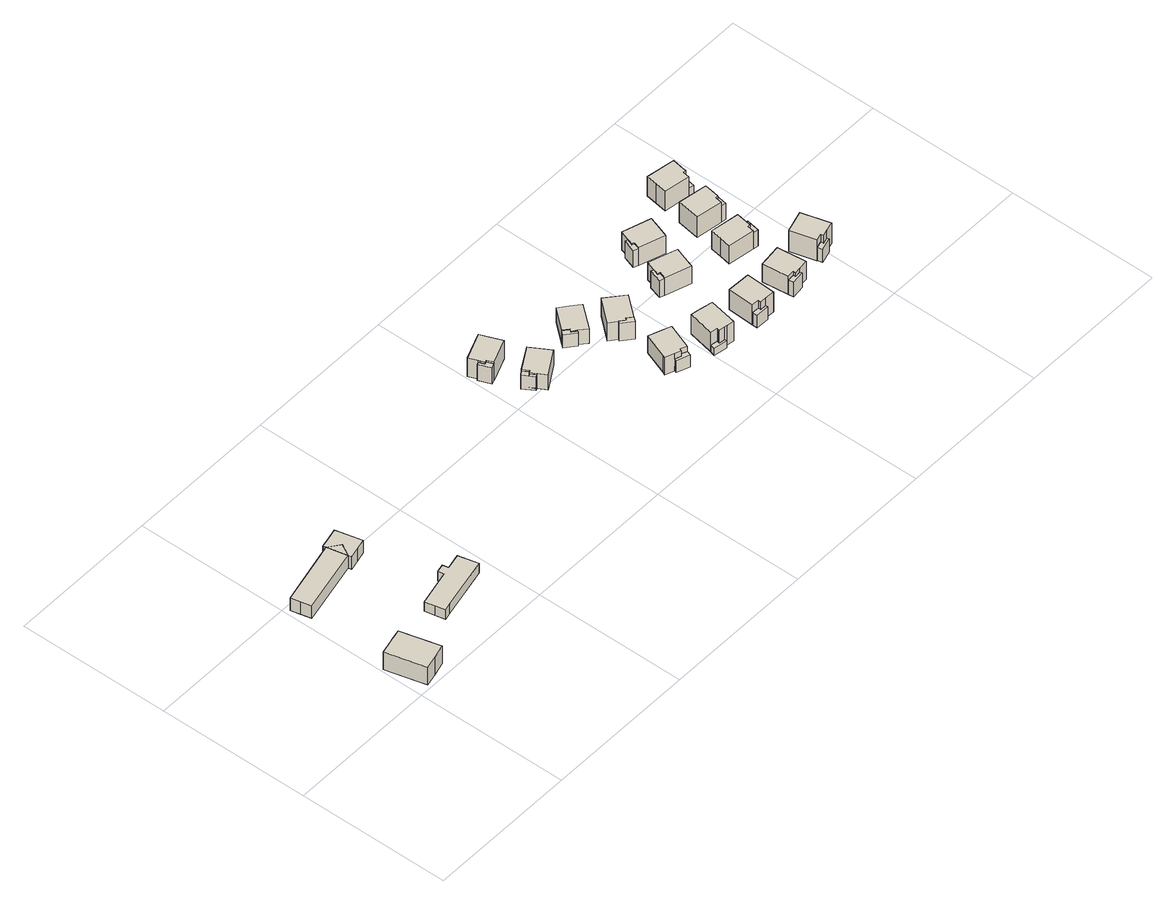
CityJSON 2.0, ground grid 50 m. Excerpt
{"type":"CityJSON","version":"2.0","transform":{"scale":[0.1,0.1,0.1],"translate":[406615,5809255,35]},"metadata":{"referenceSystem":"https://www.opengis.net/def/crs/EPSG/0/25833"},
"CityObjects":{
"building1":{"type":"Building","attributes":{"name":"Revierförsterei Teufelssee","Gemeindeschluessel":"11000009","BezugspunktDach":"2200","function":"31001_2700","measuredHeight":9.27,"storeysAboveGround":2},"address":[{"country":"Germany","locality":"Berlin","thoroughfareNumber":"141","thoroughfareName":"Müggelheimer Damm"}],"geometry":[{"type":"Solid","lod":"1","boundaries":[[[[0,1,2,3,4,5,6,7]],[[8,9,10,11,12,13,14,15]],[[8,15,7,6]],[[9,8,6,5]],[[10,9,5,4]],[[11,10,4,3]],[[12,11,3,2]],[[13,12,2,1]],[[14,13,1,0]],[[15,14,0,7]]]]}]},
"building2":{"type":"Building","attributes":{"Gemeindeschluessel":"11000009","function":"31001_2700"},"address":[{"country":"Germany","locality":"Berlin","thoroughfareNumber":"141 (2)","thoroughfareName":"Müggelheimer Damm"}],"children":["building2-1","building2-2"]},
"building2-1":{"type":"BuildingPart","attributes":{"BezugspunktDach":"2200","measuredHeight":5.17,"storeysAboveGround":1},"parents":["building2"],"geometry":[{"type":"Solid","lod":"1","boundaries":[[[[16,17,18,19,20,21,22]],[[23,24,25,26,27,28,29]],[[23,29,22,21]],[[24,23,21,20]],[[25,24,20,19]],[[26,25,19,18]],[[27,26,18,17]],[[28,27,17,16]],[[29,28,16,22]]]]}]},
"building2-2":{"type":"BuildingPart","attributes":{"BezugspunktDach":"2200","measuredHeight":5.32,"storeysAboveGround":1},"parents":["building2"],"geometry":[{"type":"Solid","lod":"1","boundaries":[[[[30,31,32,33,34,35,36,37,38]],[[39,40,41,42,43,26,24,44,45]],[[39,45,38,37]],[[40,39,37,36]],[[41,40,36,35]],[[42,41,35,34]],[[43,42,34,33]],[[26,43,33,32]],[[24,26,32,31]],[[44,24,31,30]],[[45,44,30,38]]]]}]},
"building3":{"type":"Building","attributes":{"Gemeindeschluessel":"11000009","BezugspunktDach":"2200","function":"31001_2700","measuredHeight":4.21,"storeysAboveGround":1},"address":[{"country":"Germany","locality":"Berlin","thoroughfareNumber":"141 (1)","thoroughfareName":"Müggelheimer Damm"}],"geometry":[{"type":"Solid","lod":"1","boundaries":[[[[46,47,48,49,50,51,52,53,54,55,56]],[[57,58,59,60,61,62,63,64,65,66,67]],[[57,67,56,55]],[[58,57,55,54]],[[59,58,54,53]],[[60,59,53,52]],[[61,60,52,51]],[[62,61,51,50]],[[63,62,50,49]],[[64,63,49,48]],[[65,64,48,47]],[[66,65,47,46]],[[67,66,46,56]]]]}]},
"building4":{"type":"Building","attributes":{"Gemeindeschluessel":"11000009","function":"31001_2070"},"address":[{"country":"Germany","locality":"Berlin","thoroughfareNumber":"143 (35)","thoroughfareName":"Müggelheimer Damm"}],"children":["building4-1","building4-2"]},
"building4-1":{"type":"BuildingPart","attributes":{"BezugspunktDach":"2200","measuredHeight":8.38,"storeysAboveGround":2},"parents":["building4"],"geometry":[{"type":"MultiSurface","lod":"1","boundaries":[[[68,69,70,71,72,73,74,75,76]],[[77,78,79,80,81,82,83,84,85]],[[77,85,76,75]],[[78,77,75,74]],[[79,78,74,73]],[[80,79,73,72]],[[86,87,72,71]],[[81,80,88,89]],[[82,81,71,70],[89,90,91,86]],[[92,91,70,69]],[[83,82,91,90,93]],[[94,92,93,95,96,84,83,69,68]],[[85,84,68,76]],[[89,88,87,86]],[[91,90,89,86]],[[93,90,91,92]],[[96,95,93,92,94]]]}]},
"building4-2":{"type":"BuildingPart","attributes":{"BezugspunktDach":"2200","measuredHeight":6.31,"storeysAboveGround":2},"parents":["building4"],"geometry":[{"type":"MultiSurface","lod":"1","boundaries":[[[97,87,86,91,94,98]],[[95,90,89,88,99,100]],[[95,100,98,94]],[[99,88,87,97]],[[100,99,97,98]],[[93,92,91,90]],[[95,94,92,101,93]],[[89,90,91,86]],[[88,89,86,87,102]]]}]},
"building5":{"type":"Building","attributes":{"Gemeindeschluessel":"11000009","function":"31001_2070"},"address":[{"country":"Germany","locality":"Berlin","thoroughfareNumber":"143 (36)","thoroughfareName":"Müggelheimer Damm"}],"children":["building5-1","building5-2"]},
"building5-1":{"type":"BuildingPart","attributes":{"BezugspunktDach":"2200","measuredHeight":6.9,"storeysAboveGround":2},"parents":["building5"],"geometry":[{"type":"MultiSurface","lod":"1","boundaries":[[[103,104,105,106,107,108,109,110,111]],[[112,113,114,115,116,117,118,119,120]],[[112,120,111,110]],[[113,112,110,109]],[[114,113,109,108]],[[115,114,108,107]],[[121,116,115,107,106]],[[122,121,116,106,105]],[[118,123,122,117,105,104]],[[124,123,125,104,103]],[[120,126,124,103,111]],[[117,118,116,117,122]],[[127,119,118,125,123,124]],[[119,124,126,120]]]}]},
"building5-2":{"type":"BuildingPart","attributes":{"BezugspunktDach":"2200","measuredHeight":5.4,"storeysAboveGround":2},"parents":["building5"],"geometry":[{"type":"MultiSurface","lod":"1","boundaries":[[[128,121,123,124,126,129]],[[120,119,118,116,130,131]],[[120,131,129,126]],[[118,119,124,119,118,123]],[[118,123,118,117,116]],[[130,116,121,128]],[[131,130,128,129]],[[119,120,126,124]],[[116,117,122,121]],[[122,117,118,123]]]}]},
"building6":{"type":"Building","attributes":{"Gemeindeschluessel":"11000009","function":"31001_2070"},"address":[{"country":"Germany","locality":"Berlin","thoroughfareNumber":"143 (37)","thoroughfareName":"Müggelheimer Damm"}],"children":["building6-1","building6-2"]},
"building6-1":{"type":"BuildingPart","attributes":{"BezugspunktDach":"2200","measuredHeight":6.47,"storeysAboveGround":2},"parents":["building6"],"geometry":[{"type":"MultiSurface","lod":"1","boundaries":[[[132,133,134,135,136,137,138,139,140]],[[141,142,143,144,145,146,147,148,149]],[[141,149,140,139]],[[142,141,139,138]],[[143,142,138,137]],[[144,143,137,136]],[[145,144,136,135]],[[150,151,152,135,134]],[[146,145,153,154]],[[147,146,134,133],[155,156,150,154]],[[157,156,133,132]],[[148,147,155,158,159]],[[149,148,158,160,161,157,132,140]],[[154,153,152,151,150]],[[150,156,155,154]],[[159,158,155,156,157]],[[157,161,160,158]]]}]},
"building6-2":{"type":"BuildingPart","attributes":{"BezugspunktDach":"2200","measuredHeight":5.1,"storeysAboveGround":2},"parents":["building6"],"geometry":[{"type":"MultiSurface","lod":"1","boundaries":[[[162,151,156,157,161,163]],[[160,158,155,153,164,165]],[[160,165,163,161]],[[164,153,151,162]],[[165,164,162,163]],[[158,160,161,157,166]],[[155,158,157,156]],[[153,154,150,151]],[[155,156,150,154]]]}]},
"building7":{"type":"Building","attributes":{"Gemeindeschluessel":"11000009","function":"31001_2070"},"address":[{"country":"Germany","locality":"Berlin","thoroughfareNumber":"143 (7)","thoroughfareName":"Müggelheimer Damm"}],"children":["building7-1","building7-2"]},
"building7-1":{"type":"BuildingPart","attributes":{"BezugspunktDach":"2200","measuredHeight":8.79,"storeysAboveGround":2},"parents":["building7"],"geometry":[{"type":"MultiSurface","lod":"1","boundaries":[[[167,168,169,170,171,172,173,174,175]],[[176,177,178,179,180,181,182,183,184]],[[176,184,175,174]],[[177,176,174,173]],[[178,177,173,172]],[[179,178,172,171]],[[180,179,171,170]],[[185,186,187,188,185,181,180,170,169]],[[189,186,169,168]],[[182,181,186,185,190]],[[191,189,168,167]],[[183,182,192,190,193,194]],[[184,183,167,175]],[[188,187,186,185]],[[190,185,186,189]],[[194,193,190,192,189,191]]]}]},
"building7-2":{"type":"BuildingPart","attributes":{"BezugspunktDach":"2200","measuredHeight":4.62,"storeysAboveGround":2},"parents":["building7"],"geometry":[{"type":"MultiSurface","lod":"1","boundaries":[[[195,187,186,189,191,196]],[[193,190,185,188,197,198]],[[193,198,196,191]],[[197,188,187,195]],[[198,197,195,196]],[[190,193,191,189,199]],[[185,190,200,189,186]],[[185,186,187,188]]]}]},
"building8":{"type":"Building","attributes":{"Gemeindeschluessel":"11000009","function":"31001_2070"},"address":[{"country":"Germany","locality":"Berlin","thoroughfareNumber":"143 (8)","thoroughfareName":"Müggelheimer Damm"}],"children":["building8-1","building8-2"]},
"building8-1":{"type":"BuildingPart","attributes":{"BezugspunktDach":"2200","measuredHeight":9.02,"storeysAboveGround":2},"parents":["building8"],"geometry":[{"type":"MultiSurface","lod":"1","boundaries":[[[201,202,203,204,205,206,207,208,209]],[[210,211,212,213,214,215,216,217,218]],[[210,218,209,208]],[[211,210,208,207]],[[212,211,207,206]],[[213,212,206,205]],[[214,213,205,219,220,204]],[[215,214,220,221,203]],[[216,215,203,221,222]],[[217,216,202,222,223,201]],[[218,217,201,209]],[[204,220,219,205]],[[204,203,221,220]],[[222,221,203,202]],[[201,223,222,202]]]}]},
"building8-2":{"type":"BuildingPart","attributes":{"BezugspunktDach":"2200","measuredHeight":6.8,"storeysAboveGround":2},"parents":["building8"],"geometry":[{"type":"MultiSurface","lod":"1","boundaries":[[[224,225,226,227,228,229]],[[223,221,220,219,230,231]],[[223,231,229,228]],[[221,203,202,201,228,227]],[[220,204,203,232,227,226]],[[205,204,233,226,225]],[[230,219,225,224]],[[231,230,224,229]],[[222,202,203,221]],[[222,223,201,202]],[[221,232,203,204,220]],[[219,220,233,204,205]]]}]},
"building9":{"type":"Building","attributes":{"Gemeindeschluessel":"11000009","function":"31001_2070"},"address":[{"country":"Germany","locality":"Berlin","thoroughfareNumber":"143 (6)","thoroughfareName":"Müggelheimer Damm"}],"children":["building9-1","building9-2"]},
"building9-1":{"type":"BuildingPart","attributes":{"BezugspunktDach":"2200","measuredHeight":8.25,"storeysAboveGround":2},"parents":["building9"],"geometry":[{"type":"MultiSurface","lod":"1","boundaries":[[[234,235,236,237,238,239,240,241,242,243,244]],[[245,246,247,248,249,250,251,252,253,254,255]],[[245,255,244,243]],[[246,245,243,242]],[[247,246,242,241]],[[248,247,241,240]],[[249,248,240,239]],[[250,249,239,238]],[[251,250,238,237]],[[256,257,251,237,236]],[[258,256,252,236,235]],[[259,258,253,235,234]],[[255,260,259,234,244]],[[252,251,257,256]],[[253,252,256,258]],[[254,253,258,259]],[[254,259,260,255]]]}]},
"building9-2":{"type":"BuildingPart","attributes":{"BezugspunktDach":"2200","measuredHeight":2.72,"storeysAboveGround":2},"parents":["building9"],"geometry":[{"type":"MultiSurface","lod":"1","boundaries":[[[261,257,256,259,260,262]],[[255,254,252,251,263,264]],[[255,264,262,260]],[[254,255,260,255,254,259]],[[252,254,259,254,253,252,256]],[[252,256,252,251]],[[263,251,257,261]],[[264,263,261,262]],[[256,252,253,258]],[[258,253,254,259]],[[251,252,256,257]]]}]},
"building10":{"type":"Building","attributes":{"Gemeindeschluessel":"11000009","function":"31001_2070"},"address":[{"country":"Germany","locality":"Berlin","thoroughfareNumber":"143 (5)","thoroughfareName":"Müggelheimer Damm"}],"children":["building10-1","building10-2"]},
"building10-1":{"type":"BuildingPart","attributes":{"BezugspunktDach":"2200","measuredHeight":7.75,"storeysAboveGround":2},"parents":["building10"],"geometry":[{"type":"MultiSurface","lod":"1","boundaries":[[[265,266,267,268,269,270,271]],[[272,273,274,275,276,277,278]],[[272,278,271,270]],[[273,272,270,269]],[[274,273,269,268]],[[275,274,268,267]],[[279,280,267,266]],[[276,275,281,275,276,279]],[[277,276,277,282,279,266,265]],[[283,282,277,278,277,265,271]],[[276,275,281,280,279]],[[279,282,277,276]],[[278,277,282,283]]]}]},
"building10-2":{"type":"BuildingPart","attributes":{"BezugspunktDach":"2200","measuredHeight":4.87,"storeysAboveGround":2},"parents":["building10"],"geometry":[{"type":"MultiSurface","lod":"1","boundaries":[[[284,280,279,282,283,285]],[[278,277,276,275,286,287]],[[278,287,285,283]],[[286,275,280,284]],[[287,286,284,285]],[[277,278,283,282]],[[288,276,277,282,279]],[[275,276,279,280]]]}]},
"building11":{"type":"Building","attributes":{"Gemeindeschluessel":"11000009","function":"31001_2070"},"address":[{"country":"Germany","locality":"Berlin","thoroughfareNumber":"143 (9)","thoroughfareName":"Müggelheimer Damm"}],"children":["building11-1","building11-2"]},
"building11-1":{"type":"BuildingPart","attributes":{"BezugspunktDach":"2200","measuredHeight":8.06,"storeysAboveGround":2},"parents":["building11"],"geometry":[{"type":"MultiSurface","lod":"1","boundaries":[[[289,290,291,292,293,294,295,296,297]],[[298,299,300,301,302,303,304,305,306]],[[307,308,297,296]],[[299,298,296,295],[299,309,307,298]],[[300,299,295,294]],[[301,300,294,293]],[[302,301,293,292]],[[303,302,292,291]],[[304,303,291,290]],[[310,311,304,305,304,290,289]],[[306,305,289,297],[305,306,308,310]],[[298,306,308,307]],[[307,309,299,298]],[[305,304,311,310]],[[308,306,305,310]]]}]},
"building11-2":{"type":"BuildingPart","attributes":{"BezugspunktDach":"2200","measuredHeight":6.56,"storeysAboveGround":2},"parents":["building11"],"geometry":[{"type":"MultiSurface","lod":"1","boundaries":[[[311,310,308,309,312,313]],[[314,299,306,305,304,315]],[[314,315,313,312]],[[299,314,312,309]],[[315,304,311,313]],[[306,298,307,308]],[[299,316,309,307,298]],[[317,305,306,308,310]],[[305,310,311,304]]]}]},
"building12":{"type":"Building","attributes":{"Gemeindeschluessel":"11000009","function":"31001_2070"},"address":[{"country":"Germany","locality":"Berlin","thoroughfareNumber":"143 (12)","thoroughfareName":"Müggelheimer Damm"}],"children":["building12-1","building12-2"]},
"building12-1":{"type":"BuildingPart","attributes":{"BezugspunktDach":"2200","measuredHeight":8.22,"storeysAboveGround":2},"parents":["building12"],"geometry":[{"type":"MultiSurface","lod":"1","boundaries":[[[318,319,320,321,322,323,324,325,326]],[[327,328,329,330,331,332,333,334,335]],[[336,337,326,325]],[[335,338,335,327]],[[328,327,328,339,336,325,324]],[[329,328,324,323]],[[330,329,323,322]],[[331,330,322,321]],[[332,331,321,320]],[[333,332,320,319]],[[340,341,333,334,333,319,318]],[[335,334,342,334,335,337,340,318,326]],[[327,335,338,337,336]],[[336,339,328,327]],[[334,333,341,340]],[[340,337,335,334,342]]]}]},
"building12-2":{"type":"BuildingPart","attributes":{"BezugspunktDach":"2200","measuredHeight":6.53,"storeysAboveGround":2},"parents":["building12"],"geometry":[{"type":"MultiSurface","lod":"1","boundaries":[[[341,340,337,339,343,344]],[[345,328,335,334,333,346]],[[345,346,344,343]],[[328,345,343,339]],[[346,333,341,344]],[[327,336,337,335]],[[328,347,339,336,327]],[[348,334,335,349,337,340]],[[333,334,340,341]]]}]},
"building13":{"type":"Building","attributes":{"Gemeindeschluessel":"11000009","function":"31001_2070"},"address":[{"country":"Germany","locality":"Berlin","thoroughfareNumber":"143 (4)","thoroughfareName":"Müggelheimer Damm"}],"children":["building13-1","building13-2"]},
"building13-1":{"type":"BuildingPart","attributes":{"BezugspunktDach":"2200","measuredHeight":9.2,"storeysAboveGround":2},"parents":["building13"],"geometry":[{"type":"MultiSurface","lod":"1","boundaries":[[[350,351,352,353,354,355,356,357]],[[358,359,360,361,362,363,364,365]],[[358,365,357,356]],[[359,358,356,355]],[[360,359,355,354]],[[361,360,354,353]],[[366,367,353,352]],[[368,366,352,351]],[[369,368,351,350]],[[363,370,363,364]],[[365,364,350,357]],[[362,361,367,366]],[[363,362,366,368]],[[364,363,370,368,369]]]}]},
"building13-2":{"type":"BuildingPart","attributes":{"BezugspunktDach":"2200","measuredHeight":5.55,"storeysAboveGround":2},"parents":["building13"],"geometry":[{"type":"MultiSurface","lod":"1","boundaries":[[[371,372,367,366,368,369]],[[363,362,361,373,374,364]],[[373,361,367,372]],[[374,373,372,371]],[[364,374,371,369]],[[363,364,369,368]],[[363,375,368,366,362]],[[362,376,366,367,361]]]}]},
"building14":{"type":"Building","attributes":{"Gemeindeschluessel":"11000009","function":"31001_2070"},"address":[{"country":"Germany","locality":"Berlin","thoroughfareNumber":"143 (10)","thoroughfareName":"Müggelheimer Damm"}],"children":["building14-1","building14-2"]},
"building14-1":{"type":"BuildingPart","attributes":{"BezugspunktDach":"2200","measuredHeight":8.31,"storeysAboveGround":2},"parents":["building14"],"geometry":[{"type":"MultiSurface","lod":"1","boundaries":[[[377,378,379,380,381,382,383,384,385]],[[386,387,388,389,390,391,392,393,394]],[[386,394,385,384]],[[387,386,384,383]],[[388,387,383,382]],[[389,388,382,381]],[[395,396,381,380]],[[397,395,390,391,390,380,379]],[[398,399,397,391,392,391,379,378]],[[400,399,378,377]],[[392,401,392,393]],[[394,393,377,385]],[[390,389,396,395]],[[391,390,395,397]],[[392,391,397,399,398]],[[393,392,401,399,400]]]}]},
"building14-2":{"type":"BuildingPart","attributes":{"BezugspunktDach":"2200","measuredHeight":6.34,"storeysAboveGround":2},"parents":["building14"],"geometry":[{"type":"MultiSurface","lod":"1","boundaries":[[[402,403,396,397,399,400]],[[392,391,389,404,405,393]],[[404,389,396,403]],[[405,404,403,402]],[[393,405,402,400]],[[392,393,400,399]],[[391,392,399,397,406]],[[390,395,396,389]],[[391,397,395,390]]]}]},
"building15":{"type":"Building","attributes":{"Gemeindeschluessel":"11000009","function":"31001_2070"},"address":[{"country":"Germany","locality":"Berlin","thoroughfareNumber":"143 (11)","thoroughfareName":"Müggelheimer Damm"}],"children":["building15-1","building15-2"]},
"building15-1":{"type":"BuildingPart","attributes":{"BezugspunktDach":"2200","measuredHeight":10.03,"storeysAboveGround":2},"parents":["building15"],"geometry":[{"type":"MultiSurface","lod":"1","boundaries":[[[407,408,409,410,411,412,413]],[[414,415,416,417,418,419,420]],[[414,420,413,412]],[[415,414,412,411]],[[416,415,411,410]],[[417,416,421,422,423,424,425,410,409]],[[426,424,409,408]],[[418,417,423,427]],[[428,426,408,407]],[[419,418,426,427,429,430]],[[420,419,407,413]],[[425,424,423,422,421]],[[427,423,424,426]],[[430,429,427,426,428]]]}]},
"building15-2":{"type":"BuildingPart","attributes":{"BezugspunktDach":"2200","measuredHeight":6.45,"storeysAboveGround":2},"parents":["building15"],"geometry":[{"type":"MultiSurface","lod":"1","boundaries":[[[431,432,425,424,426,428]],[[427,423,422,433,434,429]],[[433,422,425,432]],[[434,433,432,431]],[[429,434,431,428]],[[429,428,426,427]],[[427,426,424,423]],[[423,435,424,425,422]]]}]},
"building16":{"type":"Building","attributes":{"Gemeindeschluessel":"11000009","function":"31001_2070"},"address":[{"country":"Germany","locality":"Berlin","thoroughfareNumber":"143 (3)","thoroughfareName":"Müggelheimer Damm"}],"children":["building16-1","building16-2"]},
"building16-1":{"type":"BuildingPart","attributes":{"BezugspunktDach":"2200","measuredHeight":8.07,"storeysAboveGround":2},"parents":["building16"],"geometry":[{"type":"MultiSurface","lod":"1","boundaries":[[[436,437,438,439,440,441,442]],[[443,444,445,446,447,448,449]],[[443,449,442,441]],[[444,443,441,440]],[[445,444,440,439]],[[450,451,452,453,454,446,445,439,438]],[[455,451,438,437]],[[447,446,454,456]],[[448,447,437,436],[456,457,458,455]],[[449,448,436,442]],[[454,453,452,451,450]],[[456,454,451,455]],[[458,457,456,455]]]}]},
"building16-2":{"type":"BuildingPart","attributes":{"BezugspunktDach":"2200","measuredHeight":5.14,"storeysAboveGround":2},"parents":["building16"],"geometry":[{"type":"MultiSurface","lod":"1","boundaries":[[[459,460,452,451,455,458]],[[456,454,453,461,462,457]],[[461,453,452,460]],[[462,461,460,459]],[[457,462,459,458]],[[463,456,457,464,458,455]],[[454,456,455,451]],[[465,453,454,451,452]]]}]},
"building17":{"type":"Building","attributes":{"Gemeindeschluessel":"11000009","function":"31001_2070"},"address":[{"country":"Germany","locality":"Berlin","thoroughfareNumber":"143 (14)","thoroughfareName":"Müggelheimer Damm"}],"children":["building17-1","building17-2"]},
"building17-1":{"type":"BuildingPart","attributes":{"BezugspunktDach":"2200","measuredHeight":8.72,"storeysAboveGround":2},"parents":["building17"],"geometry":[{"type":"MultiSurface","lod":"1","boundaries":[[[466,467,468,469,470,471,472,473,474]],[[475,476,477,478,479,480,481,482,483]],[[475,483,474,473]],[[476,475,473,472]],[[477,476,472,471]],[[478,477,471,470]],[[484,485,486,470,469]],[[480,479,469,468],[480,487,484,479]],[[481,480,468,467],[480,481,488,487]],[[482,481,482,489,488,467,466]],[[483,482,466,474]],[[479,478,486,485,484]],[[484,487,480,479]],[[488,481,480,487]],[[488,489,482,481]]]}]},
"building17-2":{"type":"BuildingPart","attributes":{"BezugspunktDach":"2200","measuredHeight":3,"storeysAboveGround":2},"parents":["building17"],"geometry":[{"type":"MultiSurface","lod":"1","boundaries":[[[490,491,485,487,488,489]],[[481,480,478,492,493,482]],[[492,478,485,491]],[[493,492,491,490]],[[482,493,490,489]],[[481,482,489,488]],[[480,481,488,487]],[[478,479,484,485]],[[480,487,484,479]]]}]}
},
"vertices":[
[36,7,82],[79,18,82],[123,30,82],[89,159,82],[70,154,82],[54,151,82],[46,149,82],[2,138,82],[46,149,13],[54,151,13],[70,154,13],[89,159,13],[123,30,13],[79,18,13],[36,7,13],[2,138,13],
[20,448,57],[28,415,57],[238,463,57],[259,503,57],[223,530,57],[166,516,57],[12,480,57],[166,516,9],[223,530,9],[259,503,9],[238,463,9],[28,415,9],[20,448,9],[12,480,9],
[224,530,58],[223,530,58],[238,463,58],[240,452,58],[274,460,58],[308,469,58],[287,554,58],[254,546,58],[221,539,58],[254,546,9],[287,554,9],[308,469,9],[274,460,9],[240,452,9],[224,530,9],[221,539,9],
[252,164,48],[259,132,48],[283,138,48],[453,177,48],[445,209,48],[437,241,48],[387,230,48],[383,249,48],[356,243,48],[361,224,48],[245,197,48],[361,224,11],[356,243,11],[383,249,11],[387,230,11],[437,241,11],[445,209,11],[453,177,11],[283,138,11],[259,132,11],[252,164,11],[245,197,11],
[1019,658,76],[1021,653,76],[1026,640,76],[1034,643,76],[1043,621,76],[1123,654,76],[1109,688,76],[1095,723,76],[1007,687,76],[1095,723,4],[1109,688,4],[1123,654,4],[1043,621,4],[1034,643,4],[1026,640,4],[1021,653,4],[1019,658,4],[1007,687,4],[1034,643,70],[1043,621,70],[1043,621,7],[1034,643,7],[1026,640,7],[1026,640,70],[1021,653,70],[1021,653,7],[1019,658,70],[1019,658,7],[1019,658,12],
[1027,615,70],[1011,655,70],[1027,615,7],[1011,655,7],[1021,653,56],[1043,621,28],
[1089,533,66],[1082,529,66],[1089,516,66],[1093,511,66],[1109,484,66],[1190,533,66],[1171,565,66],[1151,597,66],[1077,553,66],[1151,597,7],[1171,565,7],[1190,533,7],[1109,484,7],[1093,511,7],[1089,516,7],[1082,529,7],[1089,533,7],[1077,553,7],[1093,511,61],[1089,516,61],[1082,529,61],[1089,533,61],[1082,529,34],[1077,553,61],[1089,533,25],
[1085,507,61],[1063,544,61],[1085,507,7],[1063,544,7],
[1282,552,64],[1276,545,64],[1287,536,64],[1292,533,64],[1316,513,64],[1376,586,64],[1348,610,64],[1319,633,64],[1264,567,64],[1319,633,7],[1348,610,7],[1376,586,7],[1316,513,7],[1292,533,7],[1287,536,7],[1276,545,7],[1282,552,7],[1264,567,7],[1287,536,62],[1292,533,62],[1292,533,22],[1292,533,11],[1287,536,11],[1276,545,11],[1276,545,62],[1282,552,62],[1282,552,11],[1282,552,32],[1264,567,11],[1264,567,62],
[1286,526,62],[1253,554,62],[1286,526,11],[1253,554,11],[1282,552,23],
[1387,267,74],[1407,260,74],[1410,268,74],[1431,259,74],[1461,341,74],[1426,354,74],[1391,367,74],[1362,287,74],[1358,278,74],[1362,287,7],[1391,367,7],[1426,354,7],[1461,341,7],[1431,259,7],[1410,268,7],[1407,260,7],[1387,267,7],[1358,278,7],[1410,268,8],[1410,268,54],[1431,259,54],[1431,259,8],[1407,260,54],[1407,260,8],[1387,267,54],[1407,260,39],[1387,267,8],[1387,267,24],
[1425,244,54],[1384,259,54],[1425,244,8],[1384,259,8],[1407,260,49],[1407,260,14],
[1379,461,78],[1384,457,78],[1395,448,78],[1400,454,78],[1418,439,78],[1473,506,78],[1444,530,78],[1416,554,78],[1355,481,78],[1416,554,7],[1444,530,7],[1473,506,7],[1418,439,7],[1400,454,7],[1395,448,7],[1384,457,7],[1379,461,7],[1355,481,7],[1418,439,10],[1400,454,10],[1395,448,10],[1384,457,10],[1379,461,10],
[1407,426,79],[1418,439,79],[1400,454,79],[1395,448,79],[1379,461,79],[1374,454,79],[1407,426,10],[1374,454,10],[1395,448,52],[1400,454,61],
[1528,234,84],[1526,228,84],[1526,225,84],[1546,222,84],[1554,220,84],[1577,216,84],[1595,309,84],[1573,313,84],[1545,319,84],[1522,323,84],[1505,238,84],[1522,323,8],[1545,319,8],[1573,313,8],[1595,309,8],[1577,216,8],[1554,220,8],[1546,222,8],[1526,225,8],[1526,228,8],[1528,234,8],[1505,238,8],[1526,225,35],[1546,222,35],[1526,228,35],[1528,234,35],[1505,238,35],
[1545,214,35],[1501,222,35],[1545,214,8],[1501,222,8],
[1678,214,89],[1678,205,89],[1698,205,89],[1729,203,89],[1733,298,89],[1658,301,89],[1654,215,89],[1658,301,11],[1733,298,11],[1729,203,11],[1698,205,11],[1678,205,11],[1678,214,11],[1654,215,11],[1678,205,60],[1698,205,60],[1698,205,33],[1678,214,60],[1654,215,60],
[1697,196,60],[1654,198,60],[1697,196,11],[1654,198,11],[1678,205,29],
[1593,494,78],[1586,471,78],[1668,444,78],[1680,480,78],[1692,515,78],[1601,545,78],[1592,515,78],[1590,509,78],[1585,496,78],[1590,509,10],[1592,515,10],[1601,545,10],[1692,515,10],[1680,480,10],[1668,444,10],[1586,471,10],[1593,494,10],[1585,496,10],[1590,509,76],[1585,496,76],[1592,515,76],[1593,494,76],[1586,471,76],
[1583,518,76],[1570,476,76],[1583,518,10],[1570,476,10],[1592,515,44],[1593,494,50],
[1635,622,79],[1628,599,79],[1710,573,79],[1722,608,79],[1734,644,79],[1643,673,79],[1634,644,79],[1632,638,79],[1627,624,79],[1632,638,9],[1634,644,9],[1643,673,9],[1734,644,9],[1722,608,9],[1710,573,9],[1628,599,9],[1635,622,9],[1627,624,9],[1632,638,75],[1627,624,75],[1627,624,42],[1634,644,75],[1635,622,75],[1628,599,75],[1635,622,25],
[1625,646,75],[1612,605,75],[1625,646,9],[1612,605,9],[1634,644,33],[1635,622,33],[1627,624,41],
[1806,215,81],[1829,217,81],[1830,209,81],[1850,211,81],[1881,215,81],[1880,224,81],[1870,309,81],[1796,300,81],[1870,309,11],[1880,224,11],[1881,215,11],[1850,211,11],[1830,209,11],[1829,217,11],[1806,215,11],[1796,300,11],[1830,209,67],[1850,211,67],[1829,217,67],[1806,215,67],[1829,217,31],
[1808,198,67],[1851,203,67],[1851,203,11],[1808,198,11],[1829,217,39],[1830,209,39],
[1877,400,80],[1881,423,80],[1889,422,80],[1891,436,80],[1892,442,80],[1897,473,80],[1804,488,80],[1798,451,80],[1792,414,80],[1798,451,9],[1804,488,9],[1897,473,9],[1892,442,9],[1891,436,9],[1889,422,9],[1881,423,9],[1877,400,9],[1792,414,9],[1891,436,73],[1892,442,73],[1889,422,73],[1881,423,30],[1881,423,73],[1877,400,73],[1881,423,58],
[1894,398,73],[1901,441,73],[1901,441,9],[1894,398,9],[1889,422,33],
[1899,533,87],[1902,556,87],[1911,556,87],[1914,575,87],[1919,606,87],[1825,621,87],[1813,547,87],[1825,621,7],[1919,606,7],[1914,575,7],[1911,556,7],[1902,556,7],[1899,533,7],[1813,547,7],[1914,575,58],[1914,575,8],[1911,556,8],[1911,556,72],[1914,575,72],[1902,556,72],[1902,556,8],[1899,533,72],[1899,533,8],[1899,533,9],
[1915,531,72],[1922,574,72],[1922,574,8],[1915,531,8],[1911,556,40],
[1955,238,91],[1978,245,91],[1980,236,91],[2000,242,91],[2030,250,91],[2004,342,91],[1932,321,91],[2004,342,10],[2030,250,10],[2000,242,10],[1980,236,10],[1978,245,10],[1955,238,10],[1932,321,10],[1980,236,54],[1980,236,62],[2000,242,62],[2000,242,11],[1980,236,11],[1978,245,62],[1978,245,11],[1955,238,11],[1955,238,62],
[1960,222,62],[2002,234,62],[2002,234,11],[1960,222,11],[1978,245,16],[1955,238,34],[2000,242,23],
[1920,667,81],[1923,690,81],[1932,689,81],[1934,702,81],[1935,709,81],[1940,739,81],[1847,754,81],[1841,717,81],[1835,680,81],[1841,717,6],[1847,754,6],[1940,739,6],[1935,709,6],[1934,702,6],[1932,689,6],[1923,690,6],[1920,667,6],[1835,680,6],[1934,702,36],[1935,709,36],[1935,709,21],[1932,689,36],[1923,690,36],[1920,667,36],
[1937,664,36],[1944,707,36],[1944,707,6],[1937,664,6]
]}
